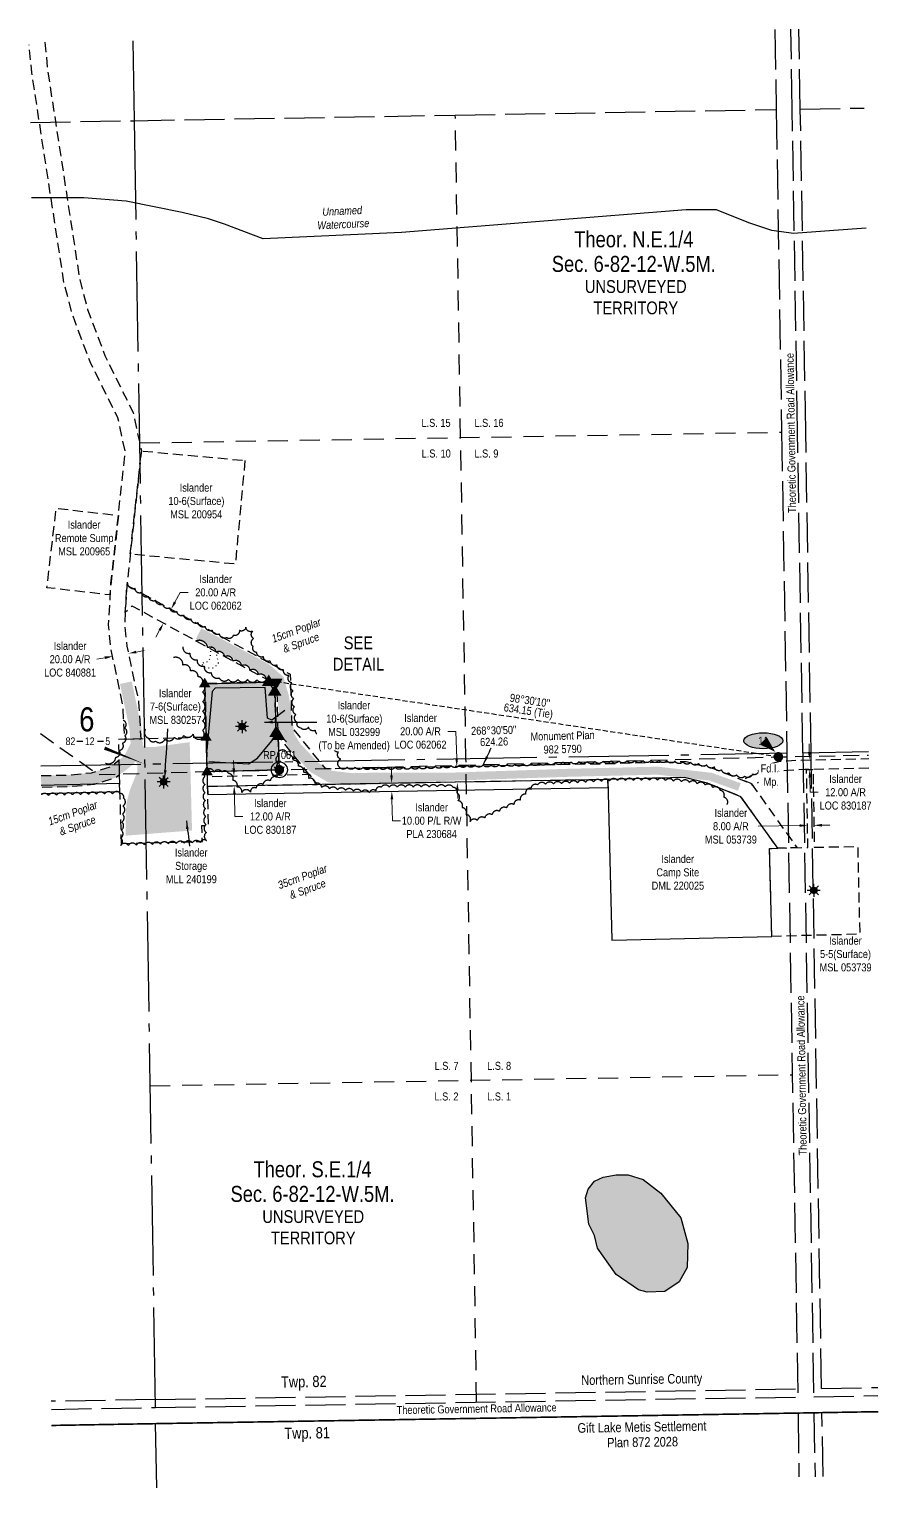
# Model space of a CAD drawing. Extents: x 570372 to 573140, y 6214522 to 6216467.
# Drawn here: x 570372 to 571434, y 6214643 to 6216467 of the extents above; entities that cross this region are included whole.
import ezdxf
from ezdxf.enums import TextEntityAlignment as Align

# ---------------------------------------------------------------- set-up
doc = ezdxf.new("R2010")
doc.units = 0
doc.header["$LTSCALE"] = 5
doc.header["$PDSIZE"] = 0.5
for name, pattern in [('0', [1, 1, 0]), ('BORDER', [17.5, 5, -2.5, 5, -2.5, 0, -2.5]), ('foc-ACCESSROAD', [3.75, 2.5, -1.25]), ('foc-LSD', [8, 5, -3]), ('foc-MONUMENT-BDYS', [6, 4, -2]), ('foc-QUARTERLINE', [33, 25, -3, 2, -3]), ('foc-TIELINE', [1.875, 1.25, -0.625]), ('foc-TOPO', [1, 0.2, -0.8]), ('foc-UNSURVEYED', [12.5, 10, -2.5])]:
    doc.linetypes.add(name, pattern=pattern)
doc.layers.get('Defpoints').update_dxf_attribs({"color": 9})
for name, color, linetype in [('10', 1, 'Continuous'), ('35', 37, 'Continuous'), ('9', 3, 'Continuous'), ('AS-ROADS', 254, 'Continuous'), ('AS-SYMBOL', 7, 'Continuous'), ('C-AR', 13, 'foc-ACCESSROAD'), ('C-RW', 13, 'Continuous'), ('C-SYMBOL', 7, 'Continuous'), ('C-WS', 13, 'foc-ACCESSROAD'), ('C-WS-S', 13, 'Continuous'), ('D-TXT', 7, 'Continuous'), ('L-BD', 7, 'Continuous'), ('L-DETAIL-T', 3, 'Continuous'), ('L-MON', 1, 'Continuous'), ('L-MON-PLAN', 7, 'foc-MONUMENT-BDYS'), ('L-ROAD-T', 7, 'Continuous'), ('L-SEC', 7, 'Continuous'), ('L-SECLBL', 7, 'Continuous'), ('L-SECQ', 8, 'foc-QUARTERLINE'), ('L-SECTION-LSD', 7, 'foc-LSD'), ('L-TIE', 7, 'foc-TIELINE'), ('L-TIE-T', 7, 'Continuous'), ('L-UNS-T', 3, 'Continuous'), ('L-USEC', 7, 'foc-UNSURVEYED'), ('P-ELEVATION', 7, 'Continuous'), ('P-PROPOSED', 10, 'Continuous'), ('P-PROPOSED-H', 21, 'Continuous'), ('T-BUSH', 110, '0'), ('T-BUSH-T', 110, 'Continuous'), ('T-LOW-AREA', 48, 'foc-TOPO'), ('T-WATER', 160, 'Continuous'), ('T-WATER-H', 133, 'Continuous'), ('T-WATER-T', 170, 'Continuous')]:
    doc.layers.add(name, color=color, linetype=linetype)
for name, color, linetype, lineweight in [('AS-BOUNDARY', 131, 'BORDER', 60), ('C-AR-T', 13, 'Continuous', 9), ('C-RW-T', 13, 'Continuous', 9), ('C-WS-T', 13, 'Continuous', 9)]:
    doc.layers.add(name, color=color, linetype=linetype, lineweight=lineweight)
doc.styles.add('100L', font='ARIALN.TTF', dxfattribs={"height": 11})
doc.styles.add('175L', font='ARIALN.TTF', dxfattribs={"height": 20})
doc.styles.add('240', font='ARIALN.TTF', dxfattribs={"height": 30})
doc.styles.add('80', font='ARIALN.TTF', dxfattribs={"height": 10})
doc.styles.add('80CG', font='ARIALN.TTF', dxfattribs={"height": 10})
doc.styles.add('80L', font='ARIALN.TTF', dxfattribs={"height": 10})
doc.styles.add('foc-LtypeFont', font='ARIALN.TTF', dxfattribs={"height": 7.35})
doc.styles.add('SIMPLEX', font='ARIALN.TTF')
doc.linetypes.add('foc-TOPO-flowdirection-NOLINE', pattern='A,0,[">",foc-LtypeFont,S=0.3,R=0,X=0,Y=-0.945],-20,[">",foc-LtypeFont,S=0.3,R=0,X=0,Y=-0.945],0', length=20)
doc.dimstyles.new('Compass 5 000', dxfattribs={"dimscale": 5, "dimtxt": 9, "dimasz": 2, "dimexe": 0.2, "dimexo": 0.0625, "dimgap": 0.5, "dimtad": 0, "dimtih": 1, "dimtoh": 1, "dimzin": 0, "dimdsep": 46, "dimtxsty": '80CG', "dimcen": 0.1, "dimse1": 1, "dimse2": 1, "dimclrd": 256, "dimclrt": 256, "dimaunit": 1, "dimadec": 4, "dimazin": 0, "dimtfac": 0.06, "dimtofl": 0, "dimtmove": 0, "dimatfit": 1, "dimfxl": 0.2, "dimtolj": 1, "dimtzin": 0, "dimlwd": -1, "dimarcsym": 0})

# ---------------------------------------------------------------- blocks, each defined once
blk = doc.blocks.new('*D431')
at = {"layer": 'C-AR-T', "transparency": 16777216}
for p, q in [((570554.2, 6215750.4), (570560.8, 6215762.6)), ((570560.8, 6215762.6), (570570.8, 6215762.6)), ((570535, 6215715.3), (570530.2, 6215706.5))]:
    blk.add_line(p, q, dxfattribs=at)
for points in [[(570552.7, 6215751.2), (570555.6, 6215749.6), (570549.4, 6215741.6)], [(570533.6, 6215716.1), (570536.5, 6215714.5), (570539.8, 6215724.1)]]:
    blk.add_solid(points, dxfattribs=at)
at = {"layer": 'Defpoints', "color": 0, "transparency": 16777216}
for p in [(570549.4, 6215741.6), (570626.6, 6215699.5), (570617, 6215682)]:
    blk.add_point(p, dxfattribs=at)
at = {"layer": 'C-AR-T', "transparency": 16777216, "insert": (570605.1, 6215762.6), "char_height": 10, "attachment_point": 5, "style": '80CG'}
blk.add_mtext('\\A1;Islander\\P20.00 A/R\\PLOC 062062', dxfattribs=at)
blk = doc.blocks.new('*D433')
at = {"layer": 'C-AR-T', "transparency": 16777216}
for p, q in [((570505.8, 6215688), (570515.6, 6215689.8)), ((570466.4, 6215680.8), (570456.6, 6215679))]:
    blk.add_line(p, q, dxfattribs=at)
for points in [[(570505.5, 6215689.7), (570506.1, 6215686.4), (570496, 6215686.2)], [(570466.1, 6215682.5), (570466.7, 6215679.2), (570476.3, 6215682.6)]]:
    blk.add_solid(points, dxfattribs=at)
at = {"layer": 'Defpoints', "color": 0, "transparency": 16777216}
for p in [(570475.7, 6215685.9), (570495.4, 6215689.5), (570476.3, 6215682.6)]:
    blk.add_point(p, dxfattribs=at)
at = {"layer": 'C-AR-T', "transparency": 16777216, "insert": (570423.1, 6215679), "char_height": 10, "attachment_point": 5, "style": '80CG'}
blk.add_mtext('\\A1;Islander\\P20.00 A/R\\PLOC 840881', dxfattribs=at)
blk = doc.blocks.new('*D434')
at = {"layer": 'C-AR-T', "transparency": 16777216}
for p, q in [((570905.4, 6215588.9), (570895.4, 6215588.9)), ((570906.3, 6215554.8), (570905.4, 6215588.9)), ((570907.3, 6215514.8), (570907.6, 6215504.8))]:
    blk.add_line(p, q, dxfattribs=at)
for points in [[(570907.9, 6215554.8), (570904.6, 6215554.7), (570906.5, 6215544.8)], [(570909, 6215514.8), (570905.6, 6215514.7), (570907, 6215524.8)]]:
    blk.add_solid(points, dxfattribs=at)
at = {"layer": 'Defpoints', "color": 0, "transparency": 16777216}
for p in [(570916.7, 6215545), (570907, 6215524.8), (570917.2, 6215525.1)]:
    blk.add_point(p, dxfattribs=at)
at = {"layer": 'C-AR-T', "transparency": 16777216, "insert": (570861.1, 6215588.9), "char_height": 10, "attachment_point": 5, "style": '80CG'}
blk.add_mtext('\\A1;Islander\\P20.00 A/R\\PLOC 062062', dxfattribs=at)
blk = doc.blocks.new('*D435')
at = {"layer": 'C-AR-T', "transparency": 16777216}
for p, q in [((570627.7, 6215542.6), (570627.5, 6215552.6)), ((570628.4, 6215510.6), (570629.1, 6215482.5)), ((570629.1, 6215482.5), (570639.1, 6215482.5))]:
    blk.add_line(p, q, dxfattribs=at)
for points in [[(570629.4, 6215542.6), (570626, 6215542.5), (570627.9, 6215532.6)], [(570630.1, 6215510.6), (570626.8, 6215510.6), (570628.2, 6215520.6)]]:
    blk.add_solid(points, dxfattribs=at)
at = {"layer": 'Defpoints', "color": 0, "transparency": 16777216}
for p in [(570638.9, 6215532.8), (570639.2, 6215520.8), (570628.2, 6215520.6)]:
    blk.add_point(p, dxfattribs=at)
at = {"layer": 'C-AR-T', "transparency": 16777216, "insert": (570673.4, 6215482.5), "char_height": 10, "attachment_point": 5, "style": '80CG'}
blk.add_mtext('\\A1;Islander\\P12.00 A/R\\PLOC 830187', dxfattribs=at)
blk = doc.blocks.new('L-SECLBL')
at = {"layer": '9', "color": 7}
for p, q in [((-5.1, -27.8), (-12.3, -27.8)), ((20.7, -27.8), (13.5, -27.8))]:
    blk.add_line(p, q, dxfattribs=at)
at = {"layer": '10', "color": 2, "style": 'SIMPLEX'}
blk.add_attdef('SEC', text='', height=30, dxfattribs=at).set_placement((0, 0), align=Align.MIDDLE)
at = {"layer": '10', "color": 5, "style": '80L'}
blk.add_attdef('TWP', text='', height=9.5, dxfattribs=at).set_placement((-14.4, -27.4), align=Align.MIDDLE_RIGHT)
blk.add_attdef('RGE', text='', height=9.5, dxfattribs=at).set_placement((3.6, -27.4), align=Align.MIDDLE_CENTER)
blk.add_attdef('MER', text='', height=9.5, dxfattribs=at).set_placement((23.2, -27.4), align=Align.MIDDLE_LEFT)
blk = doc.blocks.new('GAS')
h = blk.add_hatch(color=255)
h.dxf.hatch_style = 1
edge = h.paths.add_edge_path()
edge.add_arc((0, 0), 0.9, 0, 360)
for p, q in [((-0.81, 0), (-1.62, 0)), ((-0.57, 0.57), (-1.14, 1.14)), ((0, 0.81), (0, 1.62)), ((0.57, 0.57), (1.14, 1.14)), ((1.62, 0), (0.81, 0)), ((-0.57, -0.57), (-1.14, -1.14)), ((0, -0.81), (0, -1.62)), ((1.14, -1.14), (0.57, -0.57))]:
    blk.add_line(p, q)
blk.add_circle((0, 0), 0.8)
blk = doc.blocks.new('*D451')
at = {"layer": 'C-AR-T', "transparency": 16777216}
for p, q in [((571334.8, 6215471.1), (571283.3, 6215470.3)), ((571362.8, 6215471.6), (571372.8, 6215471.8))]:
    blk.add_line(p, q, dxfattribs=at)
for points in [[(571334.8, 6215472.8), (571334.8, 6215469.5), (571344.8, 6215471.3)], [(571362.8, 6215473.3), (571362.8, 6215469.9), (571352.8, 6215471.4)]]:
    blk.add_solid(points, dxfattribs=at)
at = {"layer": 'Defpoints', "color": 0, "transparency": 16777216}
for p in [(571344.3, 6215501.2), (571352.3, 6215501.3), (571352.8, 6215471.4)]:
    blk.add_point(p, dxfattribs=at)
at = {"layer": 'C-AR-T', "transparency": 16777216, "insert": (571249, 6215470.3), "char_height": 10, "attachment_point": 5, "style": '80CG'}
blk.add_mtext('\\A1;Islander\\P8.00 A/R\\PMSL 053739', dxfattribs=at)
blk = doc.blocks.new('*D589')
at = {"layer": 'C-RW-T', "transparency": 16777216}
for p, q in [((570824.9, 6215533.9), (570824.7, 6215543.9)), ((570825.4, 6215503.9), (570825.9, 6215477.2)), ((570825.9, 6215477.2), (570835.9, 6215477.2))]:
    blk.add_line(p, q, dxfattribs=at)
for points in [[(570826.5, 6215533.9), (570823.2, 6215533.9), (570825, 6215523.9)], [(570827.1, 6215503.9), (570823.7, 6215503.9), (570825.2, 6215513.9)]]:
    blk.add_solid(points, dxfattribs=at)
at = {"layer": 'Defpoints', "color": 0, "transparency": 16777216}
for p in [(570725.2, 6215522.1), (570725.4, 6215512.1), (570825.2, 6215513.9)]:
    blk.add_point(p, dxfattribs=at)
at = {"layer": 'C-RW-T', "transparency": 16777216, "insert": (570875, 6215477.2), "char_height": 10, "attachment_point": 5, "style": '80CG'}
blk.add_mtext('\\A1;Islander\\P10.00 P/L R/W\\PPLA 230684', dxfattribs=at)
blk = doc.blocks.new('fdia')
at = {"color": 255, "const_width": 1}
blk.add_lwpolyline([(-0.5, 0, 1), (0.5, 0, 1)], format="xyb", close=True, dxfattribs=at)
blk = doc.blocks.new('Fdiaa')
blk.add_blockref('fdia', (0, 0))
blk = doc.blocks.new('fdib')
at = {"color": 1, "const_width": 1.6}
blk.add_lwpolyline([(-0.4, 0, 1), (0.4, 0, 1)], format="xyb", close=True, dxfattribs=at)
at = {"color": 1}
blk.add_circle((0, 0), 0.8, dxfattribs=at)
blk = doc.blocks.new('Fdibb')
blk.add_blockref('fdib', (0, 0))
blk = doc.blocks.new('fdicc')
for name in ['Fdibb', 'Fdiaa']:
    blk.add_blockref(name, (0, 0))
blk = doc.blocks.new('FDI')
blk.add_blockref('fdicc', (0, 0))
blk = doc.blocks.new('STRIA')
blk.add_hatch(color=255).paths.add_polyline_path([(-0.04, 1.52), (-1.47, -0.87), (1.39, -0.87)])
blk = doc.blocks.new('STRIAA')
blk.add_blockref('STRIA', (0, 0))
blk = doc.blocks.new('STRIB')
at = {"color": 1}
blk.add_solid([(-1.12, -0.67), (-0.04, 1.13), (1.04, -0.67)], dxfattribs=at)
blk = doc.blocks.new('STRIBB')
blk.add_blockref('STRIB', (0, 0))
blk = doc.blocks.new('STRICC')
for name in ['STRIAA', 'STRIBB']:
    blk.add_blockref(name, (0, 0))
blk = doc.blocks.new('fdspike')
blk.add_blockref('STRICC', (0, 0))
blk = doc.blocks.new('*D663')
at = {"layer": 'C-AR-T', "transparency": 16777216}
for p, q in [((571347, 6215563.3), (571346.7, 6215573.3)), ((571347.7, 6215531.3), (571348.1, 6215512.8)), ((571348.1, 6215512.8), (571358.1, 6215512.8))]:
    blk.add_line(p, q, dxfattribs=at)
for points in [[(571348.6, 6215563.3), (571345.3, 6215563.2), (571347.2, 6215553.3)], [(571349.3, 6215531.3), (571346, 6215531.2), (571347.4, 6215541.3)]]:
    blk.add_solid(points, dxfattribs=at)
at = {"layer": 'Defpoints', "color": 0, "transparency": 16777216}
for p in [(571347.2, 6215553.3), (571399, 6215554.4), (571399.3, 6215542.4)]:
    blk.add_point(p, dxfattribs=at)
at = {"layer": 'C-AR-T', "transparency": 16777216, "insert": (571392.4, 6215512.8), "char_height": 10, "attachment_point": 5, "style": '80CG'}
blk.add_mtext('\\A1;Islander\\P12.00 A/R\\PLOC 830187', dxfattribs=at)
blk = doc.blocks.new('TRIA')
blk.add_hatch(color=255).paths.add_polyline_path([(-0.04, 1.52), (-1.47, -0.87), (1.39, -0.87)])
blk = doc.blocks.new('Hybrid_RC')
at = {"color": 4}
for points in [[(1.08, 0.6), (0, -1.2), (-1.08, 0.6)], [(0, 0.6), (0.54, -0.3), (-0.54, -0.3)]]:
    blk.add_lwpolyline(points, close=True, dxfattribs=at)
at = {"rotation": 180}
blk.add_blockref('TRIA', (-0.04, -0.07), dxfattribs=at)
blk = doc.blocks.new('Hybrid_EC')
at = {"color": 251}
for points in [[(-1.3, -0.74), (0, 1.42), (1.3, -0.74)], [(0.47, -0.26), (0, 0.53), (-0.47, -0.26)]]:
    blk.add_lwpolyline(points, close=True, dxfattribs=at)
at = {"layer": 'Defpoints'}
blk.add_circle((0, 0), 0.05, dxfattribs=at)
at = {"xscale": 1.2, "yscale": 1.2, "zscale": 1.2}
blk.add_blockref('TRIA', (0.05, 0.06), dxfattribs=at)
blk = doc.blocks.new('*U701')
at = {"layer": 'P-ELEVATION'}
h = blk.add_hatch(color=111, dxfattribs=at)
h.dxf.hatch_style = 1
edge = h.paths.add_edge_path()
edge.add_ellipse((0, 0), major_axis=(-24.4, 0), ratio=0.410256, start_angle=0, end_angle=360)
at = {"layer": 'P-ELEVATION', "color": 7, "flags": 128}
blk.add_lwpolyline([(0, 0, 12.5, 0, 0), (14.9, -13.9, 0, 0, 0)], format="xyseb", dxfattribs=at)
at = {"layer": 'P-ELEVATION', "color": 7}
blk.add_ellipse((0, 0), major_axis=(-24.4, 0), ratio=0.410256, dxfattribs=at)
at = {"color": 0, "style": '80L'}
blk.add_attdef('NUMBER', text='', height=10, dxfattribs=at).set_placement((0, 0), align=Align.MIDDLE_CENTER)
at = {"style": '80L', "flags": 1}
blk.add_attdef('ID', text='', height=10, dxfattribs=at).set_placement((-0.6, -4), align=Align.MIDDLE_CENTER)

msp = doc.modelspace()

# ---------------------------------------------------------------- hatches: boundary and pattern name
at = {"layer": 'AS-ROADS'}
h = msp.add_hatch(color=256, dxfattribs=at)
h.dxf.hatch_style = 1
h.paths.add_polyline_path([(570669.9, 6215605.469), (570667.121, 6215643.557), (570604.272, 6215642.943), (570600.803, 6215638.902), (570594.174, 6215565.546), (570596.719, 6215551.135), (570646.044, 6215548.181), (570657.154, 6215555.301), (570683.122, 6215586.493), (570693.693, 6215575.69), (570698.83, 6215579.82), (570690.403, 6215590.303), (570689.684, 6215613.335), (570675.414, 6215602.872)])
h = msp.add_hatch(color=256, dxfattribs=at)
h.dxf.hatch_style = 1
h.paths.add_polyline_path([(570500.886, 6215549.63), (570504.537, 6215551.326), (570507.243, 6215548.703), (570507.368, 6215539.376), (570503.724, 6215530.195), (570497.816, 6215515.47), (570493.804, 6215500.292), (570492.507, 6215485.381), (570492.549, 6215458.546), (570575.527, 6215465.021), (570572.633, 6215575.441), (570527.685, 6215569.236), (570521.93, 6215569.269), (570518.22, 6215569.408), (570515.14, 6215570.32), (570512.081, 6215571.586)])
at = {"layer": 'P-PROPOSED-H'}
h = msp.add_hatch(color=256, dxfattribs=at)
h.dxf.hatch_style = 1
h.paths.add_polyline_path([(570594.475, 6215538.507), (570591.558, 6215648.461), (570671.434, 6215650.492), (570678.904, 6215638.341), (570680.516, 6215586.647), (570683.278, 6215583.212), (570684.405, 6215540.84)])
at = {"layer": 'T-WATER-H'}
h = msp.add_hatch(color=256, dxfattribs=at)
h.dxf.hatch_style = 1
h.paths.add_polyline_path([(571144.431, 6214887.881), (571133.442, 6214890.879), (571105.47, 6214909.861), (571082.493, 6214942.829), (571078.497, 6214958.813), (571071.504, 6214972.8), (571067.507, 6215005.768), (571070.504, 6215016.757), (571078.496, 6215026.747), (571089.485, 6215031.742), (571105.469, 6215034.739), (571120.454, 6215034.739), (571139.435, 6215028.744), (571161.413, 6215011.761), (571186.389, 6214980.79), (571195.38, 6214948.821), (571194.381, 6214918.85), (571184.391, 6214900.868), (571166.409, 6214888.88)])

# ---------------------------------------------------------------- linework, layer by layer
at = {"layer": '35', "color": 3}
msp.add_circle((570684.657, 6215540.847), 9.996, dxfattribs=at)
at = {"layer": 'AS-BOUNDARY', "color": 200, "true_color": 0xcc33ff, "const_width": 1.999, "flags": 128}
msp.add_lwpolyline([(570400.06, 6214721.376), (570530.232, 6214723.632), (571333.012, 6214736.861), (571432.935, 6214738.595)], dxfattribs=at)
at = {"layer": 'AS-ROADS', "flags": 128}
for points in [[(571259.56, 6215519.387, 9.996, 9.996, 0), (571224.029, 6215532.194, 9.996, 9.996, 0), (571157.198, 6215539.779, 9.996, 9.996, 0), (571045.39, 6215537.099, 9.996, 9.996, 0), (570893.942, 6215532.119, 9.996, 14.993, 0), (570802.691, 6215529.721, 14.993, 14.993, 0), (570774.572, 6215529.169, 14.993, 14.993, 0), (570748.162, 6215532.414, 14.993, 14.993, 0), (570728.599, 6215543.814, 14.993, 14.993, 0), (570705.443, 6215568.287, 14.993, 14.993, 0), (570696.379, 6215582.404, 14.993, 14.993, 0), (570689.258, 6215631.656, 14.993, 14.993, 0), (570683.249, 6215652.627, 14.993, 14.993, 0), (570668.167, 6215665.98, 14.993, 14.993, 0), (570651.277, 6215675.423, 14.993, 14.993, 0), (570583.74, 6215711.142, 0, 0, 0)], [(570386.962, 6215526.214, 14.993, 14.993, 0), (570420.987, 6215526.905, 14.993, 14.993, 0), (570451.515, 6215529.716, 14.993, 14.993, 0), (570477.035, 6215537.947, 14.993, 14.993, 0), (570496.792, 6215553.083, 14.993, 14.993, 0), (570506.448, 6215572.354, 14.993, 14.993, 0), (570504.597, 6215593.915, 14.993, 14.993, 0), (570492.869, 6215649.744, 0, 0, 0)]]:
    msp.add_lwpolyline(points, format="xyseb", dxfattribs=at)
for points in [[(570691.694, 6215614.808), (570675.414, 6215602.872), (570669.9, 6215605.469), (570667.121, 6215643.557), (570604.272, 6215642.943), (570600.803, 6215638.902), (570594.174, 6215565.546)], [(570596.719, 6215551.135), (570646.044, 6215548.181), (570657.154, 6215555.301), (570683.122, 6215586.493), (570693.693, 6215575.69)]]:
    msp.add_lwpolyline(points, dxfattribs=at)
at = {"layer": 'C-AR', "flags": 128}
for points in [[(570391.75, 6216450.26), (570395.111, 6216414.484), (570434.986, 6216154.269), (570445.059, 6216116.068), (570466.615, 6216058.597), (570501.963, 6215987.3), (570512.274, 6215939.462), (570494.133, 6215771.585), (570491.224, 6215722.553), (570493.958, 6215695.553), (570508.828, 6215625.291), (570511.492, 6215579.354), (570491.498, 6215578.834), (570488.958, 6215622.627), (570474.178, 6215692.467), (570471.173, 6215722.135), (570474.227, 6215773.616), (570492.076, 6215938.294), (570482.946, 6215980.652), (570448.253, 6216050.627), (570425.987, 6216109.994), (570415.418, 6216150.072), (570375.234, 6216412.338), (570371.976, 6216447.013)], [(570386.84, 6215533.678), (570420.563, 6215534.394), (570450.002, 6215537.105), (570473.497, 6215544.683), (570484.037, 6215552.866), (570484.639, 6215534.337), (570480.573, 6215531.211), (570453.028, 6215522.327), (570421.411, 6215519.416), (570387.083, 6215518.782)], [(571421.467, 6215542.928), (571349.528, 6215541.329), (571341.527, 6215541.151), (571333.279, 6215540.968), (571319.384, 6215540.044), (571310.765, 6215539.471), (571303.239, 6215537.508), (571297.628, 6215535.142), (571290.978, 6215530.471), (571287.373, 6215527.769), (571284.362, 6215525.511), (571276.359, 6215521.033), (571274.515, 6215523.617), (571263.959, 6215527.837), (571277.808, 6215535.588), (571283.859, 6215540.124), (571291.785, 6215545.694), (571299.376, 6215548.895), (571308.837, 6215551.361), (571319.184, 6215552.049), (571332.748, 6215552.952), (571349.329, 6215553.321), (571421.296, 6215554.921)]]:
    msp.add_lwpolyline(points, dxfattribs=at)
for points in [[(570513.178, 6215761.386), (570698.217, 6215660.395), (570700.289, 6215593.958), (570734.242, 6215551.725), (570741.796, 6215542.33), (571095.077, 6215548.694), (571193.061, 6215551.278), (571225.756, 6215543.106), (571274.515, 6215523.617), (571331.663, 6215443.483), (571307.571, 6215442.836), (571261.647, 6215507.232), (571219.594, 6215524.04), (571190.86, 6215531.222), (571095.432, 6215528.706), (570732.128, 6215522.253), (570728.138, 6215527.213), (570725.441, 6215530.565), (570716.67, 6215541.678), (570708.945, 6215551.286), (570683.281, 6215583.208), (570680.516, 6215586.647), (570678.904, 6215638.341), (570669.819, 6215653.12), (570513.555, 6215738.405), (570500.519, 6215745.52), (570492.12, 6215737.654), (570492.811, 6215749.299), (570494.159, 6215771.766), (570513.178, 6215761.386)], [(570594.961, 6215519.817), (570594.652, 6215532.397), (570721.806, 6215535.253), (570732.128, 6215522.253)]]:
    msp.add_lwpolyline(points, close=True, dxfattribs=at)
at = {"layer": 'C-RW', "flags": 128}
msp.add_lwpolyline([(570387.203, 6215511.372), (570485.135, 6215513.634), (570484.872, 6215523.626), (570387.041, 6215521.367)], dxfattribs=at)
msp.add_lwpolyline([(570594.961, 6215519.817), (570595.221, 6215509.835), (571095.673, 6215518.713), (571095.432, 6215528.706)], close=True, dxfattribs=at)
at = {"layer": 'C-RW'}
msp.add_lwpolyline([(571095.432, 6215528.706), (571100.268, 6215327.864), (571300.121, 6215332.675), (571297.458, 6215442.602), (571307.571, 6215442.836), (571261.647, 6215507.232), (571219.594, 6215524.04), (571190.86, 6215531.222)], close=True, dxfattribs=at)
at = {"layer": 'C-WS', "flags": 128}
for points in [[(570641.658, 6215927.426), (570629.621, 6215798.042), (570515.62, 6215808.647), (570498.315, 6215810.286), (570512.274, 6215939.462), (570513.473, 6215939.351), (570641.658, 6215927.426)], [(570483.457, 6215858.776), (570472.687, 6215759.405), (570394.247, 6215768.492), (570405.75, 6215867.784), (570483.457, 6215858.776)], [(570681.525, 6215650.754), (570591.558, 6215648.461), (570594.475, 6215538.5), (570684.405, 6215540.84)], [(570486.785, 6215448.727), (570588.507, 6215451.345), (570587.986, 6215471.355), (570596.194, 6215471.55), (570593.362, 6215581.47), (570483.437, 6215578.633)], [(571351.995, 6215519.579), (571353.251, 6215444.024), (571407.509, 6215445.145), (571410.041, 6215335.322), (571300.121, 6215332.675), (571297.458, 6215442.602), (571345.249, 6215443.833), (571343.993, 6215519.391), (571343.877, 6215526.393), (571343.842, 6215528.49), (571343.616, 6215541.197), (571351.617, 6215541.375), (571351.878, 6215526.582), (571351.995, 6215519.579)], [(570540.803, 6215526.12), (570540.855, 6215524.121), (570538.857, 6215524.069), (570538.805, 6215526.068)]]:
    msp.add_lwpolyline(points, close=True, dxfattribs=at)
at = {"layer": 'L-MON-PLAN', "flags": 128}
msp.add_lwpolyline([(570385.984, 6215586.287), (570458.056, 6215534.967), (571308.431, 6215557.032), (571421.234, 6215559.261)], dxfattribs=at)
at = {"layer": 'L-SEC'}
for p, q in [((570529.983, 6214723.615), (571333.012, 6214736.861)), ((571352.847, 6214737.205), (571432.935, 6214738.595)), ((570400.061, 6214721.35), (570529.983, 6214723.615))]:
    msp.add_line(p, q, dxfattribs=at)
at = {"layer": 'L-SECLBL', "flags": 128}
msp.add_lwpolyline([(570516.69, 6215547.963, 0, 4, 0), (570466.193, 6215567.933, 0, 0, 0)], format="xyseb", dxfattribs=at)
at = {"layer": 'L-SECQ'}
for p, q in [((570503.479, 6216352.195), (570501.837, 6216452.164)), ((570529.884, 6214743.746), (570503.479, 6216352.195)), ((570386.645, 6215545.696), (571319.021, 6215561.868)), ((571339.135, 6215562.217), (571421.172, 6215563.639)), ((570531.329, 6214643.41), (570529.983, 6214723.615))]:
    msp.add_line(p, q, dxfattribs=at)
at = {"layer": 'L-SECTION-LSD'}
for p, q in [((570917.918, 6215554.911), (570904.568, 6216359.147)), ((570931.273, 6214750.356), (570917.918, 6215554.911)), ((570523.283, 6215145.846), (571325.706, 6215159.752))]:
    msp.add_line(p, q, dxfattribs=at)
at = {"layer": 'L-SECTION-LSD', "flags": 128}
msp.add_lwpolyline([(570510.09, 6215949.485), (571312.36, 6215962.817)], dxfattribs=at)
at = {"layer": 'L-TIE'}
msp.add_line((570684.377, 6215540.84), (570684.657, 6215540.847), dxfattribs=at)
at = {"layer": 'L-USEC'}
for p, q in [((571303.998, 6216466.039), (571305.658, 6216366.099)), ((571325.756, 6216366.454), (571324.096, 6216466.387)), ((571335.815, 6216366.621), (571334.155, 6216466.561)), ((570904.568, 6216359.147), (571305.658, 6216366.099)), ((571305.658, 6216366.099), (571312.34, 6215963.984)), ((571332.438, 6215964.34), (571325.756, 6216366.454)), ((571335.815, 6216366.621), (571415.593, 6216368.004)), ((571342.497, 6215964.507), (571335.815, 6216366.621)), ((570373.556, 6216349.943), (570503.479, 6216352.195)), ((570503.479, 6216352.195), (570904.568, 6216359.147)), ((571312.34, 6215963.984), (571319.021, 6215561.868)), ((571339.12, 6215562.224), (571332.438, 6215964.34)), ((571349.178, 6215562.391), (571342.497, 6215964.507)), ((571319.021, 6215561.868), (571332.663, 6214756.966)), ((571339.135, 6215562.202), (571352.513, 6214757.31)), ((571362.389, 6214767.537), (571349.178, 6215562.391)), ((570529.884, 6214743.746), (571332.663, 6214756.966)), ((571352.513, 6214757.31), (571432.649, 6214758.701)), ((571362.389, 6214767.537), (571432.505, 6214768.754)), ((570529.736, 6214753.789), (570399.569, 6214751.534)), ((570399.733, 6214741.49), (570529.884, 6214743.746)), ((571333.012, 6214736.861), (571334.157, 6214656.977)), ((571352.847, 6214737.205), (571354.177, 6214657.315)), ((571364.221, 6214657.485), (571362.891, 6214737.379))]:
    msp.add_line(p, q, dxfattribs=at)
at = {"layer": 'P-PROPOSED', "flags": 128}
msp.add_lwpolyline([(570594.475, 6215538.507), (570591.558, 6215648.461), (570671.434, 6215650.492), (570678.904, 6215638.341), (570680.516, 6215586.647), (570683.278, 6215583.212), (570684.405, 6215540.84)], close=True, dxfattribs=at)
at = {"layer": 'T-BUSH', "flags": 128}
for points in [[(571292.24, 6215546.251, -0.52056705), (571283.976, 6215540.629, -0.52056705), (571275.712, 6215535.006, -0.52056705), (571266.262, 6215532.628, -0.52056705), (571256.412, 6215534.33, -0.52056705), (571246.831, 6215536.983, -0.52056705), (571237.543, 6215540.677, -0.52056705), (571228.255, 6215544.372, -0.52056705), (571218.705, 6215547.105, -0.52056705), (571208.83, 6215548.652, -0.52056705), (571198.955, 6215550.2, -0.52056705), (571188.986, 6215550.923, -0.52056705), (571179.015, 6215551.621, -0.52056705), (571169.044, 6215552.32, -0.52056705), (571159.065, 6215552.743, -0.52056705), (571149.071, 6215552.582, -0.52056705), (571139.077, 6215552.422, -0.52056705), (571129.083, 6215552.261, -0.52056705), (571119.088, 6215552.101, -0.52056705), (571109.094, 6215551.94, -0.52056705), (571099.1, 6215551.742, -0.52056705), (571089.107, 6215551.526, -0.52056705), (571079.114, 6215551.31, -0.52056705), (571069.121, 6215551.094, -0.52056705), (571059.127, 6215550.878, -0.52056705), (571049.134, 6215550.662, -0.52056705), (571039.143, 6215550.39, -0.52056705), (571029.16, 6215549.891, -0.52056705), (571019.177, 6215549.393, -0.52056705), (571009.191, 6215548.963, -0.52056705), (570999.201, 6215548.63, -0.52056705), (570989.211, 6215548.297, -0.52056705), (570979.221, 6215547.964, -0.52056705), (570969.231, 6215547.632, -0.52056705), (570959.241, 6215547.299, -0.52056705), (570949.248, 6215547.09, -0.52056705), (570939.253, 6215546.928, -0.52056705), (570929.259, 6215546.766, -0.52056705), (570919.265, 6215546.604, -0.52056705), (570909.271, 6215546.442, -0.52056705), (570899.28, 6215546.169, -0.52056705), (570889.295, 6215545.703, -0.52056705), (570879.31, 6215545.236, -0.52056705), (570869.326, 6215544.77, -0.52056705), (570859.341, 6215544.303, -0.52056705), (570849.347, 6215544.183, -0.52056705), (570839.352, 6215544.107, -0.52056705), (570829.356, 6215544.031, -0.52056705), (570819.361, 6215543.954, -0.52056705), (570809.366, 6215543.878, -0.52056705), (570799.371, 6215543.802, -0.52056705), (570789.376, 6215543.918, -0.52056705), (570779.381, 6215544.04, -0.52056705), (570769.386, 6215544.162, -0.52056705), (570759.55, 6215544.417, -0.52056705), (570761.245, 6215554.267, -0.52056705), (570758.534, 6215562.997, -0.52056705), (570752.336, 6215570.839, -0.52056705), (570745.662, 6215578.196, -0.52056705), (570737.707, 6215584.248, -0.52056705), (570729.752, 6215590.301, -0.52056705), (570721.204, 6215594.261, -0.52056705), (570711.256, 6215593.286, -0.52056705), (570707.108, 6215600.021, -0.52056705), (570705.286, 6215609.849, -0.52056705), (570703.464, 6215619.677, -0.52056705), (570702.656, 6215629.639, -0.52056705), (570701.866, 6215639.603, -0.52056705), (570700.193, 6215649.369, -0.52056705), (570696.636, 6215658.71, -0.52056705), (570689.979, 6215666.13, -0.52056705), (570681.791, 6215671.744, -0.52056705), (570673.221, 6215676.889, -0.52056705), (570664.74, 6215682.177, -0.52056705), (570656.34, 6215687.595, -0.52056705), (570651.915, 6215695.016, -0.52056705), (570652.555, 6215704.991, -0.52056705), (570651.401, 6215714.019, -0.52056705), (570642.802, 6215719.115, -0.52056705), (570634.796, 6215714.932, -0.52056705), (570626.916, 6215708.783, -0.52056705), (570618.733, 6215705.969, -0.52056705), (570609.875, 6215710.6, -0.52056705), (570601.017, 6215715.231, -0.52056705), (570592.159, 6215719.863, -0.52056705), (570583.308, 6215724.508, -0.52056705), (570574.463, 6215729.163, -0.52056705), (570565.618, 6215733.819, -0.52056705), (570556.773, 6215738.474, -0.52056705), (570547.927, 6215743.13, -0.52056705), (570539.082, 6215747.786, -0.52056705), (570530.237, 6215752.441, -0.52056705), (570521.392, 6215757.097, -0.52056705), (570512.791, 6215762.18, -0.52056705), (570504.289, 6215767.437, -0.52056705), (570495.085, 6215774.666, -0.52056705)], [(570564.137, 6215694.609, 0.52056705), (570572.983, 6215686.537, 0.52056705), (570581.828, 6215678.466, 0.52056705), (570590.673, 6215670.394, 0.52056705), (570599.518, 6215662.322, 0.52056705), (570609.393, 6215655.744, 0.52056705), (570620.947, 6215653.884, 0.52056705), (570632.921, 6215653.738, 0.52056705), (570644.895, 6215653.592, 0.52056705), (570656.868, 6215653.446, 0.52056705), (570668.494, 6215653.462, 0.52056705), (570658.648, 6215659.965, 0.52056705), (570648.013, 6215665.468, 0.52056705), (570637.42, 6215671.051, 0.52056705), (570626.854, 6215676.685, 0.52056705), (570616.288, 6215682.32, 0.52056705), (570605.722, 6215687.954, 0.52056705), (570595.131, 6215693.542, 0.52056705), (570579.665, 6215701.467, 0.52056705)], [(570517.377, 6215591.492, 0.52056705), (570521.523, 6215580.258, 0.52056705), (570529.956, 6215576.705, 0.52056705), (570541.694, 6215579.071, 0.52056705), (570553.433, 6215581.438, 0.52056705), (570565.171, 6215583.805, 0.52056705), (570576.791, 6215585.317, 0.52056705), (570587.44, 6215579.842, 0.52056705), (570588.735, 6215590.063, 0.52056705), (570588.761, 6215602.037, 0.52056705), (570588.714, 6215614.011, 0.52056705), (570588.667, 6215625.986, 0.52056705), (570588.62, 6215637.96, 0.52056705), (570588.697, 6215649.868, 0.52056705), (570583.083, 6215657.088, 0.52056705), (570573.651, 6215664.466, 0.52056705), (570564.219, 6215671.844, 0.52056705), (570552.374, 6215681.108, 0.52056705)], [(570489.499, 6215603.058, -0.52056705), (570491.107, 6215593.188, -0.52056705), (570491.453, 6215583.345, -0.52056705), (570488.443, 6215573.838, -0.52056705), (570484.582, 6215564.614, -0.52056705), (570479.728, 6215556.017, -0.52056705), (570467.508, 6215548.777, -0.52056705)], [(571244.247, 6215497.395, 0.52056705), (571240.147, 6215506.511, 0.52056705), (571235.678, 6215515.233, 0.52056705), (571226.312, 6215518.722, 0.52056705), (571216.862, 6215521.9, 0.52056705), (571206.998, 6215523.512, 0.52056705), (571197.133, 6215525.124, 0.52056705), (571187.19, 6215526.072, 0.52056705), (571177.22, 6215526.793, 0.52056705), (571167.251, 6215527.514, 0.52056705), (571157.271, 6215527.897, 0.52056705), (571147.275, 6215527.82, 0.52056705), (571137.28, 6215527.742, 0.52056705), (571127.285, 6215527.665, 0.52056705), (571117.289, 6215527.588, 0.52056705), (571107.294, 6215527.511, 0.52056705), (571097.312, 6215527.026, 0.52056705), (571087.334, 6215526.439, 0.52056705), (571077.356, 6215525.852, 0.52056705), (571067.377, 6215525.266, 0.52056705), (571057.399, 6215524.679, 0.52056705), (571047.421, 6215524.092, 0.52056705), (571037.439, 6215523.581, 0.52056705), (571027.45, 6215523.209, 0.52056705), (571017.462, 6215522.836, 0.52056705), (571007.503, 6215522.036, 0.52056705), (570999.155, 6215517.907, 0.52056705), (570992.528, 6215510.424, 0.52056705), (570985.902, 6215502.94, 0.52056705), (570977.787, 6215497.454, 0.52056705), (570968.722, 6215493.243, 0.52056705), (570959.657, 6215489.031, 0.52056705), (570950.592, 6215484.819, 0.52056705), (570941.502, 6215480.672, 0.52056705), (570931.997, 6215477.577, 0.52056705), (570923.179, 6215476.282, 0.52056705), (570918.148, 6215484.919, 0.52056705), (570913.117, 6215493.556, 0.52056705), (570908.086, 6215502.193, 0.52056705), (570906.64, 6215511.917, 0.52056705), (570901.866, 6215518.936, 0.52056705), (570891.999, 6215519.542, 0.52056705), (570882.004, 6215519.499, 0.52056705), (570872.008, 6215519.456, 0.52056705), (570862.013, 6215519.411, 0.52056705), (570852.018, 6215519.362, 0.52056705), (570842.022, 6215519.313, 0.52056705), (570832.027, 6215519.264, 0.52056705), (570822.031, 6215519.214, 0.52056705), (570812.036, 6215519.165, 0.52056705), (570805.083, 6215514.715, 0.52056705), (570797.194, 6215512.353, 0.52056705), (570787.246, 6215513.322, 0.52056705), (570777.297, 6215514.29, 0.52056705), (570767.344, 6215515.21, 0.52056705), (570757.373, 6215515.898, 0.52056705), (570747.475, 6215517.215, 0.52056705), (570737.618, 6215518.871, 0.52056705), (570729.247, 6215523.77, 0.52056705), (570721.56, 6215530.159, 0.52056705), (570714.963, 6215537.649, 0.52056705), (570708.495, 6215545.27, 0.52056705), (570701.883, 6215552.757, 0.52056705), (570694.723, 6215559.732, 0.52056705), (570686.84, 6215565.274, 0.52056705), (570682.991, 6215558.577, 0.52056705), (570682.612, 6215548.752, 0.52056705), (570684.99, 6215539.043, 0.52056705), (570682.156, 6215531.712, 0.52056705), (570673.265, 6215527.146, 0.52056705), (570664.373, 6215522.58, 0.52056705), (570655.481, 6215518.013, 0.63377651), (570648.618, 6215512.857, 0.45168491)], [(570648.618, 6215512.857, 0.60851653), (570637.783, 6215512.619, 0.52056705), (570631.674, 6215519.237, 0.52056705), (570626.442, 6215527.754, 0.52056705), (570621.211, 6215536.271, 0.52056705), (570612.982, 6215538.149, 0.52056705), (570603.018, 6215537.963, 0.52056705), (570593.556, 6215540.959, 0.52056705), (570591.577, 6215532.398, 0.52056705), (570591.684, 6215522.403, 0.52056705), (570591.792, 6215512.408, 0.52056705), (570592.084, 6215502.416, 0.52056705), (570592.391, 6215492.426, 0.52056705), (570592.698, 6215482.435, 0.52056705), (570593.004, 6215472.444, 0.52056705), (570593.311, 6215462.453, 0.52056705), (570593.618, 6215452.462, 0.52056705), (570585.867, 6215449.984, 0.52056705), (570575.879, 6215449.591, 0.52056705), (570565.891, 6215449.199, 0.52056705), (570555.903, 6215448.806, 0.52056705), (570545.915, 6215448.414, 0.52056705), (570535.927, 6215448.021, 0.52056705), (570525.94, 6215447.628, 0.52056705), (570515.952, 6215447.236, 0.52056705), (570505.964, 6215446.843, 0.52056705), (570495.976, 6215446.451, 0.52056705), (570485.988, 6215446.058, 0.52056705), (570486.356, 6215455.682, 0.52056705), (570487.08, 6215465.651, 0.52056705), (570487.805, 6215475.62, 0.52056705), (570488.529, 6215485.589, 0.52056705), (570489.254, 6215495.559, 0.52056705), (570489.979, 6215505.528, 0.52056705), (570486.133, 6215511.137, 0.52056705), (570476.141, 6215510.881, 0.52056705), (570466.148, 6215510.626, 0.52056705), (570456.156, 6215510.37, 0.52056705), (570446.164, 6215510.115, 0.52056705), (570436.172, 6215509.859, 0.52056705), (570426.179, 6215509.604, 0.52056705), (570416.187, 6215509.348, 0.52056705), (570406.195, 6215509.093, 0.52056705), (570396.202, 6215508.837, 0.44172842), (570387.229, 6215509.76, 0.44172842)]]:
    msp.add_lwpolyline(points, format="xyb", dxfattribs=at)
at = {"layer": 'T-LOW-AREA', "flags": 128}
msp.add_lwpolyline([(570599.415, 6215694.146), (570597.851, 6215682.189), (570596.503, 6215676.328), (570586.508, 6215673.649), (570592.41, 6215668.295), (570602.409, 6215668.48), (570608.834, 6215673.245), (570604.868, 6215692.239)], dxfattribs=at)
at = {"layer": 'T-WATER'}
msp.add_lwpolyline([(571418.114, 6216217.832), (571377.518, 6216215.082), (571327.339, 6216211.337), (571300.008, 6216215.082), (571271.544, 6216224.436), (571231.102, 6216240.915), (571193.264, 6216240.915), (570837.187, 6216212.59), (570664.232, 6216204.402), (570616.058, 6216222.653), (570595.973, 6216229.592), (570563.006, 6216237.585), (570493.076, 6216251.573), (570440.129, 6216255.57), (570375.091, 6216255.571)], dxfattribs=at)
at = {"layer": 'T-WATER', "linetype": 'foc-TOPO-flowdirection-NOLINE', "flags": 128}
msp.add_lwpolyline([(571418.114, 6216217.832), (571377.518, 6216215.082), (571327.339, 6216211.337), (571300.008, 6216215.082), (571271.544, 6216224.436), (571231.102, 6216240.915), (571193.264, 6216240.915), (570837.187, 6216212.59), (570664.232, 6216204.402), (570616.058, 6216222.653), (570595.973, 6216229.592), (570563.006, 6216237.585), (570493.076, 6216251.573), (570440.129, 6216255.57), (570375.091, 6216255.571)], dxfattribs=at)
at = {"layer": 'T-WATER', "flags": 128}
msp.add_lwpolyline([(571144.431, 6214887.881), (571133.442, 6214890.879), (571105.47, 6214909.861), (571082.493, 6214942.829), (571078.497, 6214958.813), (571071.504, 6214972.8), (571067.507, 6215005.768), (571070.504, 6215016.757), (571078.496, 6215026.747), (571089.485, 6215031.742), (571105.469, 6215034.739), (571120.454, 6215034.739), (571139.435, 6215028.744), (571161.413, 6215011.761), (571186.389, 6214980.79), (571195.38, 6214948.821), (571194.381, 6214918.85), (571184.391, 6214900.868), (571166.409, 6214888.88), (571144.431, 6214887.881)], close=True, dxfattribs=at)

# ---------------------------------------------------------------- block references
msp.add_blockref('*U701', (571289.587, 6215577.129)).add_auto_attribs({'NUMBER': '11'})
at = {"layer": 'AS-SYMBOL', "xscale": 5, "yscale": 5, "zscale": 5}
msp.add_blockref('GAS', (570637.998, 6215594.968), dxfattribs=at)
at = {"layer": 'C-WS-S', "xscale": 4.997785349999977, "yscale": 4.997785349999977, "zscale": 4.997785349999977}
for p in [(570638.057, 6215594.941), (570540.024, 6215525.748), (571352.633, 6215390.177)]:
    msp.add_blockref('GAS', p, dxfattribs=at)
at = {"layer": 'L-MON'}
for name, p, xscale, yscale, zscale in [('fdspike', (570591.558, 6215648.471), 5, 5, 5), ('Hybrid_RC', (570681.525, 6215650.754), 5, 5, 5), ('Hybrid_EC', (570678.904, 6215638.341), 5, 5, 5), ('Hybrid_EC', (570680.516, 6215586.647), 5, 5, 5), ('fdspike', (570593.362, 6215581.47), 5, 5, 5), ('Hybrid_EC', (570683.278, 6215583.212), 5, 5, 5), ('FDI', (571308.431, 6215557.032), 4.997785799999968, 4.997785799999968, 4.997785799999968), ('fdspike', (570594.475, 6215538.5), 4.99778455, 4.99778455, 4.99778455), ('FDI', (570684.657, 6215540.847), 5, 5, 5)]:
    msp.add_blockref(name, p, dxfattribs=dict(at, xscale=xscale, yscale=yscale, zscale=zscale))
at = {"layer": 'L-MON', "color": 4, "xscale": 5, "yscale": 5, "zscale": 5}
msp.add_blockref('Hybrid_EC', (570671.434, 6215650.492), dxfattribs=at)
at = {"layer": 'L-MON', "xscale": 5, "yscale": 5}
msp.add_blockref('Hybrid_RC', (570684.377, 6215540.84), dxfattribs=at)
at = {"layer": 'L-SECLBL', "color": 1}
msp.add_blockref('L-SECLBL', (570444.003, 6215603.932), dxfattribs=at).add_auto_attribs({'SEC': '6', 'TWP': '82', 'RGE': '12', 'MER': '5'})

# ---------------------------------------------------------------- texts
at = {"layer": '35', "color": 3, "style": '80'}
msp.add_attdef('RP_001', (570664.4, 6215554.363), 'RP', height=9.9956, dxfattribs=at)
at = {"layer": 'AS-BOUNDARY', "color": 200, "true_color": 0xcc33ff, "insert": (571137.645, 6214777.27), "char_height": 17.98391, "attachment_point": 5, "rotation": 0.942649, "style": '240', "bg_fill": 3, "box_fill_scale": 1.15, "bg_fill_color": 256, "bg_fill_true_color": 256, "bg_fill_transparency": 0}
msp.add_mtext_dynamic_manual_height_columns('{\\H0.66666x;Northern Sunrise County}', width=151.27318, gutter_width=44.98, heights=[0], dxfattribs=at)
at = {"layer": 'AS-BOUNDARY', "color": 200, "true_color": 0xcc33ff, "insert": (571056.85, 6214724.161), "char_height": 11.98916, "width": 161.13933, "attachment_point": 1, "rotation": 0.944059, "line_spacing_factor": 0.948888, "style": '240'}
msp.add_mtext('\\pi0.44023;Gift Lake Metis Settlement \\P\\pi37.11102;Plan 872 2028', dxfattribs=at)
at = {"layer": 'C-SYMBOL', "color": 3, "style": '175L'}
for s, p in [('Theor. N.E.1/4', (571127.683, 6216187.945)), ('Sec. 6-82-12-W.5M.', (571127.683, 6216157.183)), ('Theor. S.E.1/4', (570726.125, 6215025.547)), ('Sec. 6-82-12-W.5M.', (570726.125, 6214994.785))]:
    msp.add_text(s, height=20, dxfattribs=at).set_placement(p, align=Align.BOTTOM_CENTER)
at = {"layer": 'C-WS-T', "attachment_point": 1, "style": '80L'}
for s, width, gutter_width, insert, char_height in [('\\pi17.62262;Islander\\P\\pi3.47869;10-6(Surface)\\P\\pi5.76041;MSL 200954', 75.06788, 50, (570542.518, 6215898.53), 10), ('\\pi17.62262;Islander\\P\\pi1.59943;Remote Sump\\P\\pi5.71607;MSL 200965', 75.06788, 50, (570402.563, 6215852.219), 10), ('\\pi25.95041;Islander\\P\\pi14.64072;7-6(Surface)\\P\\pi14.07797;MSL 830257', 91.72347, 50, (570508.262, 6215641.638), 10), ('\\pi11.74206;Islander\\P\\pi12.10018;Storage\\P\\pi0.49036;MLL 240199 ', 63.30677, 50, (570542.301, 6215442.493), 10), ('\\pi43.03537;Islander\\P\\pi36.73188;Camp Site\\P\\pi30.82386;DML 220025', 125.87574, 49.978, (571119.205, 6215434.377), 9.99557), ('\\pi17.62262;Islander\\P\\pi6.27883;5-5(Surface)\\P\\pi5.73653;MSL 053739', 75.06788, 50, (571354.181, 6215332.256), 10)]:
    msp.add_mtext_dynamic_manual_height_columns(s, width=width, gutter_width=gutter_width, heights=[0], dxfattribs=dict(at, insert=insert, char_height=char_height))
at = {"layer": 'D-TXT', "color": 3, "style": '80L'}
for s, rotation, p in [('Twp. 82', 0.944059, (570686.839, 6214768.656)), ('Twp. 81', 0.942763, (570690.992, 6214704.493))]:
    msp.add_text(s, height=14, rotation=rotation, dxfattribs=at).set_placement(p)
at = {"layer": 'L-BD', "style": '80L'}
for s, height, p in [("268°30'50''", 9.99557, (570952.705, 6215590.197)), ('624.26', 9.9956, (570953.075, 6215575.959))]:
    msp.add_text(s, height=height, rotation=1.4863, dxfattribs=at).set_placement(p, align=Align.MIDDLE)
at = {"layer": 'L-MON-PLAN', "insert": (570997.735, 6215587.286), "char_height": 9.99557, "attachment_point": 1, "rotation": 1.490874, "style": '80L'}
msp.add_mtext_dynamic_manual_height_columns('\\pi0.72089;Monument Plan\\P\\pi16.62449;982 5790', width=79.98815, gutter_width=49.978, heights=[0], dxfattribs=at)
at = {"layer": 'L-ROAD-T', "style": '80L'}
for height, rotation, p in [(10, 90.909215, (571324.038, 6215961.844)), (10, 90.909215, (571337.384, 6215158.779)), (9.99557, 0.994375, (570931.222, 6214742.239))]:
    msp.add_text('Theoretic Government Road Allowance', height=height, rotation=rotation, dxfattribs=at).set_placement(p, align=Align.MIDDLE_CENTER)
at = {"layer": 'L-TIE-T', "style": '80L'}
for s, p in [("98°30'10''", (570997.896, 6215627.471)), ('634.15 (Tie)', (570995.789, 6215613.377))]:
    msp.add_text(s, height=10, rotation=351.4973, dxfattribs=at).set_placement(p, align=Align.MIDDLE)
at = {"layer": 'L-UNS-T', "color": 3, "char_height": 16, "attachment_point": 5, "style": '80L'}
for insert in [(571130.137, 6216131.42), (570727.049, 6214968.974)]:
    msp.add_mtext_dynamic_manual_height_columns('UNSURVEYED TERRITORY', width=126.41373, gutter_width=47.5, heights=[0], dxfattribs=dict(at, insert=insert))
at = {"layer": 'T-BUSH-T', "char_height": 9.99557, "attachment_point": 1, "rotation": 20, "style": '80L'}
for s, insert in [('\\pi8.93551;{\\fArial Narrow|b0|i1|c0|p34;15cm Poplar \\P\\pi17.76856;& Spruce}', (570386.09, 6215477.529)), ('\\pi8.40027;{\\fArial Narrow|b0|i1|c0|p34;35cm Poplar \\P\\pi17.76856;& Spruce}', (570673.694, 6215398.053))]:
    msp.add_mtext_dynamic_manual_height_columns(s, width=81.4513, gutter_width=49.978, heights=[0], dxfattribs=dict(at, insert=insert))
at = {"layer": 'T-WATER-T', "insert": (570721.076, 6216242.419), "char_height": 9.99557, "attachment_point": 1, "rotation": 2.710586, "style": '80L'}
msp.add_mtext_dynamic_manual_height_columns('\\pi17.11609;{\\fArial Narrow|b0|i1|c0|p34;Unnamed\\P\\pi10.066;Watercourse}', width=83.32364, gutter_width=50, heights=[0], dxfattribs=at)

# ---------------------------------------------------------------- dimensions: what is measured, and where the dimension line sits
at = {"layer": 'C-AR-T'}
for base, p1, p2, angle, text, picture, middle in [((570549.395, 6215741.617), (570617.024, 6215681.968), (570626.595, 6215699.52), 61.396423, 'Islander\\P20.00 A/R\\PLOC 062062', '*D431', (570605.106, 6215762.598)), ((570907.049, 6215524.785), (570916.668, 6215545.037), (570917.194, 6215525.052), 271.506353, 'Islander\\P20.00 A/R\\PLOC 062062', '*D434', (570861.092, 6215588.915)), ((570628.19, 6215520.591), (570638.914, 6215532.84), (570639.188, 6215520.843), 271.309968, 'Islander\\P12.00 A/R\\PLOC 830187', '*D435', (570673.362, 6215482.504)), ((571352.795, 6215471.426), (571344.296, 6215501.187), (571352.298, 6215501.32), 0.952306, 'Islander\\P8.00 A/R\\PMSL 053739', '*D451', (571249.02, 6215470.271))]:
    dim = msp.add_linear_dim(base=base, p1=p1, p2=p2, angle=angle, text=text, dimstyle='Compass 5 000', dxfattribs=at)
    dim.commit()
    dim.dimension.update_dxf_attribs({"geometry": picture, "text_midpoint": middle, "dimtype": 161})
dim = msp.add_aligned_dim(p1=(570495.371, 6215689.525), p2=(570475.658, 6215685.923), distance=3.352, text='Islander\\P20.00 A/R\\PLOC 840881', dimstyle='Compass 5 000', dxfattribs=at)
dim.commit()
dim.dimension.update_dxf_attribs({"geometry": '*D433', "text_midpoint": (570423.073, 6215679.031)})
at = {"layer": 'C-AR-T', "color": 6}
dim = msp.add_linear_dim(base=(571347.174, 6215553.273), p1=(571399.251, 6215542.434), p2=(571398.984, 6215554.425), angle=91.273816, text='Islander\\P12.00 A/R\\PLOC 830187', dimstyle='Compass 5 000', dxfattribs=at)
dim.commit()
dim.dimension.update_dxf_attribs({"geometry": '*D663', "text_midpoint": (571392.375, 6215512.821), "dimtype": 161})
at = {"layer": 'C-RW-T'}
dim = msp.add_linear_dim(base=(570825.22, 6215513.909), p1=(570725.186, 6215522.13), p2=(570725.364, 6215512.136), angle=271.017605, text='Islander\\P10.00 P/L R/W\\PPLA 230684', dimstyle='Compass 5 000', dxfattribs=at)
dim.commit()
dim.dimension.update_dxf_attribs({"geometry": '*D589', "text_midpoint": (570874.957, 6215477.243), "dimtype": 161})

# ---------------------------------------------------------------- leaders
at = {"layer": 'C-WS-T', "path_type": 1}
for points in [[(570666.144, 6215600.355), (570734.174, 6215600.355)], [(570541.493, 6215530.235), (570545.376, 6215591.897)], [(570568.499, 6215476.929), (570572.491, 6215445.366)]]:
    msp.add_leader(points, dimstyle='Compass 5 000', override={"dimgap": 0.5, "dimtad": 0}, dxfattribs=at)
at = {"layer": 'L-BD', "path_type": 1}
msp.add_leader([(570939.978, 6215548.033), (570949.56, 6215568.404)], dimstyle='Compass 5 000', override={"dimgap": 0.5, "dimtad": 0}, dxfattribs=at)

# ---------------------------------------------------------------- next in the draw order: linework, layer by layer
at = {"layer": 'L-USEC'}
msp.add_line((570529.735, 6214753.79), (571332.515, 6214767.018), dxfattribs=at)

# ---------------------------------------------------------------- next in the draw order: texts
at = {"layer": 'L-DETAIL-T', "insert": (570752.238, 6215707.534), "char_height": 15.99291, "width": 60.6797, "attachment_point": 1, "style": '80CG', "bg_fill": 3, "box_fill_scale": 1.5, "bg_fill_color": 256, "bg_fill_transparency": 0}
msp.add_mtext('\\pi12.91783;SEE \\P\\pi-0.69687;DETAIL', dxfattribs=at)
at = {"layer": 'L-SECTION-LSD', "char_height": 10, "attachment_point": 1, "style": '100L', "bg_fill": 3, "box_fill_scale": 1.5, "bg_fill_color": 256, "bg_fill_transparency": 0}
for s, width, insert in [('\\pi1.82947;L.S. 15', 36.84311, (570860.55, 6215979.483)), ('L.S. 16', 36.92507, (570928.509, 6215979.483)), ('\\pi2.01271;L.S. 10', 36.93768, (570860.55, 6215941.198)), ('L.S. 9', 30.51375, (570928.509, 6215941.198)), ('\\pi2.29243;L.S. 7', 30.86679, (570876.429, 6215175.838)), ('L.S. 8', 30.38767, (570944.388, 6215175.838)), ('\\pi2.12688;L.S. 2', 30.63984, (570876.429, 6215137.553)), ('L.S. 1', 29.9779, (570944.388, 6215137.553))]:
    msp.add_mtext_dynamic_manual_height_columns(s, width=width, gutter_width=54.976, heights=[0], dxfattribs=dict(at, insert=insert))

# ---------------------------------------------------------------- next in the draw order: linework, layer by layer
at = {"layer": 'L-TIE'}
msp.add_line((571308.431, 6215557.032), (570681.525, 6215650.754), dxfattribs=at)

# ---------------------------------------------------------------- next in the draw order: texts
at = {"layer": 'T-BUSH-T', "insert": (570665.432, 6215705.921), "char_height": 10, "attachment_point": 1, "rotation": 20, "style": '80L'}
msp.add_mtext_dynamic_manual_height_columns('\\pi8.92142;{\\fArial Narrow|b0|i1|c0|p34;15cm Poplar \\P\\pi17.75839;& Spruce}', width=81.4513, gutter_width=49.978, heights=[0], dxfattribs=at)

# ---------------------------------------------------------------- next in the draw order: texts
at = {"layer": 'C-WS-T', "insert": (570733.191, 6215626.503), "char_height": 10, "attachment_point": 1, "style": '80L', "bg_fill": 3, "box_fill_scale": 1.15, "bg_fill_color": 256, "bg_fill_true_color": 256, "bg_fill_transparency": 0}
msp.add_mtext_dynamic_manual_height_columns('\\pi24.36446;Islander\\P\\pi10.22053;10-6(Surface)\\P\\pi12.47838;MSL 032999\\P\\pi0.39447;(To be Amended)', width=88.55157, gutter_width=50, heights=[0], dxfattribs=at)
at = {"layer": 'L-MON', "insert": (571285.171, 6215547.541), "char_height": 10, "attachment_point": 1, "style": '80L', "bg_fill": 3, "box_fill_scale": 1.15, "bg_fill_color": 256, "bg_fill_true_color": 256, "bg_fill_transparency": 0}
msp.add_mtext_dynamic_manual_height_columns('\\pi1.0618;Fd.I. \\P\\pi4.7794;Mp.', width=22.04407, gutter_width=50, heights=[0], dxfattribs=at)

doc.saveas('drawing.dxf')
